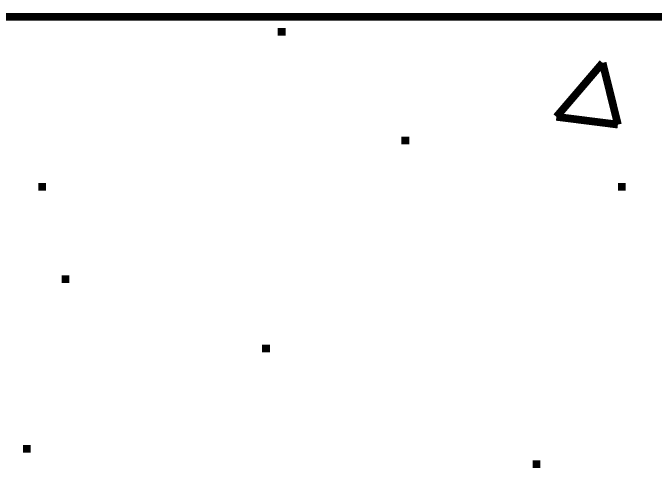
# Model space of a CAD drawing. Extents: x 0 to 210, y 0 to 297.
# Drawn here: x 94.268 to 97.793, y 81.189 to 83.69 of the extents above; entities that cross this region are included whole.
import ezdxf

# ---------------------------------------------------------------- set-up
doc = ezdxf.new("R2010")
doc.units = 0
doc.header["$MEASUREMENT"] = 0
doc.layers.add('C00-00-00-BLACK', color=7, linetype='Continuous')

msp = doc.modelspace()

# ---------------------------------------------------------------- linework, layer by layer
at = {"layer": 'C00-00-00-BLACK', "const_width": 0.0423}
for points in [[(60.8171, 83.669), (157.982, 83.669)], [(95.7213, 83.5851), (95.7654, 83.5851)], [(97.251, 83.119), (97.5046, 83.4154)], [(97.5886, 83.0763), (97.5046, 83.4154)], [(97.251, 83.119), (97.5886, 83.0763)], [(96.4008, 82.9896), (96.4434, 82.9896)], [(94.4079, 82.7345), (94.4506, 82.7345)], [(97.5886, 82.7345), (97.6313, 82.7345)], [(94.5363, 82.2276), (94.5776, 82.2276)], [(95.6359, 81.8459), (95.6786, 81.8459)], [(94.324, 81.2959), (94.3666, 81.2959)], [(97.1201, 81.2105), (97.1628, 81.2105)]]:
    msp.add_lwpolyline(points, dxfattribs=at)

doc.saveas('drawing.dxf')
